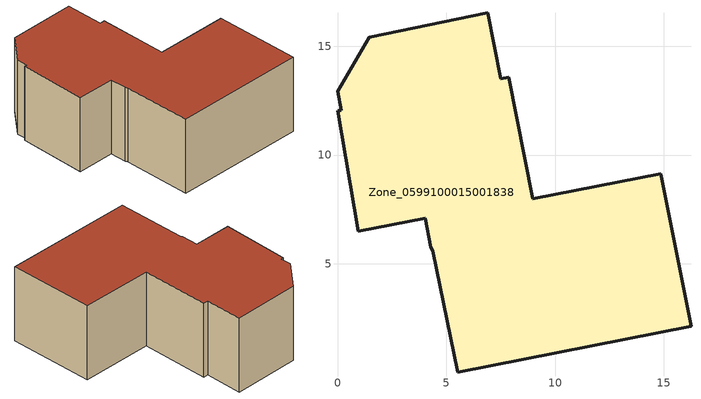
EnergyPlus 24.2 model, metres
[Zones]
Zone_0599100015001838
 floor ground (C_G): 0,12.02 0.18,12.06 0.01,12.93 1.46,15.41 6.9,16.54 7.5,13.5 7.88,13.57 8.98,7.98 14.85,9.14 16.25,2.14 5.52,0.02 4.39,5.6 4.3,5.76 4.03,7.09 0.95,6.5 z1.05
 wall outside (C_F): 0.95,6.5 4.03,7.09 4.3,5.76 4.39,5.6 5.52,0.02 16.25,2.14 14.85,9.14 8.98,7.98 7.88,13.57 7.5,13.5 6.9,16.54 1.46,15.41 0.01,12.93 0.18,12.06 0,12.02 0.95,6.5 z1.05:7.33
 roof outside (C_R): 0.18,12.06 0,12.02 0.95,6.5 4.03,7.09 4.3,5.76 4.39,5.6 5.52,0.02 16.25,2.14 14.85,9.14 8.98,7.98 7.88,13.57 7.5,13.5 6.9,16.54 1.46,15.41 0.01,12.93 z7.33
[BUILDING]
Pand.0599100015001838: North Axis=0; Terrain=City; Loads Convergence Tolerance Value=0.04; Temperature Convergence Tolerance Value=0.4; Solar Distribution=FullExterior; Maximum Number of Warmup Days=25; Minimum Number of Warmup Days=1
[Site:Location]
Rotterdam.The.Hague.AP_ZH_NLD Design_Conditions: Latitude=51.96; Longitude=4.45; Time Zone=1; Elevation=-4.5
[SITE:GROUNDTEMPERATURE:BUILDINGSURFACE]
18, 18, 18, 18, 18, 18, 18, 18, 18, 18, 18, 18
[MATERIAL] Thermal Absorptance=0.9; Solar Absorptance=0.7; Visible Absorptance=0.7
Name | Roughness | Thickness | Conductivity | Density | Specific Heat
G.D.1965 | MediumSmooth | 0.15 | 1 | 540 | 1210
F.D.1965 | Rough | 0.3 | 0.857143 | 1920 | 840
R.D.1965 | MediumRough | 0.2 | 0.08 | 1500 | 1000
[CONSTRUCTION]
C_G: G.D.1965
C_F: F.D.1965
C_R: R.D.1965
[ZONE]
Zone_0599100015001838: Type=1; Multiplier=1; Ceiling Height=Autocalculate; Volume=Autocalculate; Floor Area=autocalculate; Part of Total Floor Area=Yes
[ZONEINFILTRATION:DESIGNFLOWRATE]
Infil_Zone_0599100015001838: Zone or ZoneList or Space or SpaceList=Zone_0599100015001838; Schedule=AlwaysOn; Design Flow Rate Calculation Method=Flow/Area; Flow Rate per Floor Area=0.0042; Constant Term Coefficient=1; Temperature Term Coefficient=0; Velocity Term Coefficient=0; Velocity Squared Term Coefficient=0
[HVACTEMPLATE:ZONE:IDEALLOADSAIRSYSTEM]
Zone_0599100015001838: Maximum Heating Supply Air Temperature=50; Minimum Cooling Supply Air Temperature=13; Maximum Heating Supply Air Humidity Ratio=0.0156; Minimum Cooling Supply Air Humidity Ratio=0.0077; Heating Limit=NoLimit; Cooling Limit=NoLimit; Dehumidification Control Type=ConstantSensibleHeatRatio; Cooling Sensible Heat Ratio=0.7; Dehumidification Setpoint=60; Humidification Control Type=None; Humidification Setpoint=30; Outdoor Air Method=None; Outdoor Air Flow Rate per Person=0.00944; Outdoor Air Flow Rate per Zone Floor Area=0; Outdoor Air Flow Rate per Zone=0; Demand Controlled Ventilation Type=None; Outdoor Air Economizer Type=NoEconomizer; Heat Recovery Type=None; Sensible Heat Recovery Effectiveness=0.7; Latent Heat Recovery Effectiveness=0.65
[ZONECONTROL:THERMOSTAT]
ThermostatControl_Zone_0599100015001838: Zone or ZoneList=Zone_0599100015001838; Control Type Schedule=DualSetpointControlType; Control 1=Thermostat_Zone_0599100015001838; Temperature Difference Between Cutout And Setpoint=0
[THERMOSTATSETPOINT:DUALSETPOINT]
Thermostat_Zone_0599100015001838: Heating Setpoint Temperature Schedule=HeatingSetpoint_Zone_0599100015001838; Cooling Setpoint Temperature Schedule=CoolingSetpoint_Zone_0599100015001838
[SCHEDULE:COMPACT]
HeatingSetpoint_Zone_0599100015001838: Through: 12/31, For: AllDays, Until: 24:00, 21
CoolingSetpoint_Zone_0599100015001838: Through: 12/31, For: AllDays, Until: 24:00, 24
DualSetpointControlType: Through: 12/31, For: AllDays, Until: 24:00, 4
AlwaysOn: Through: 12/31, For: AllDays, Until: 24:00, 1
